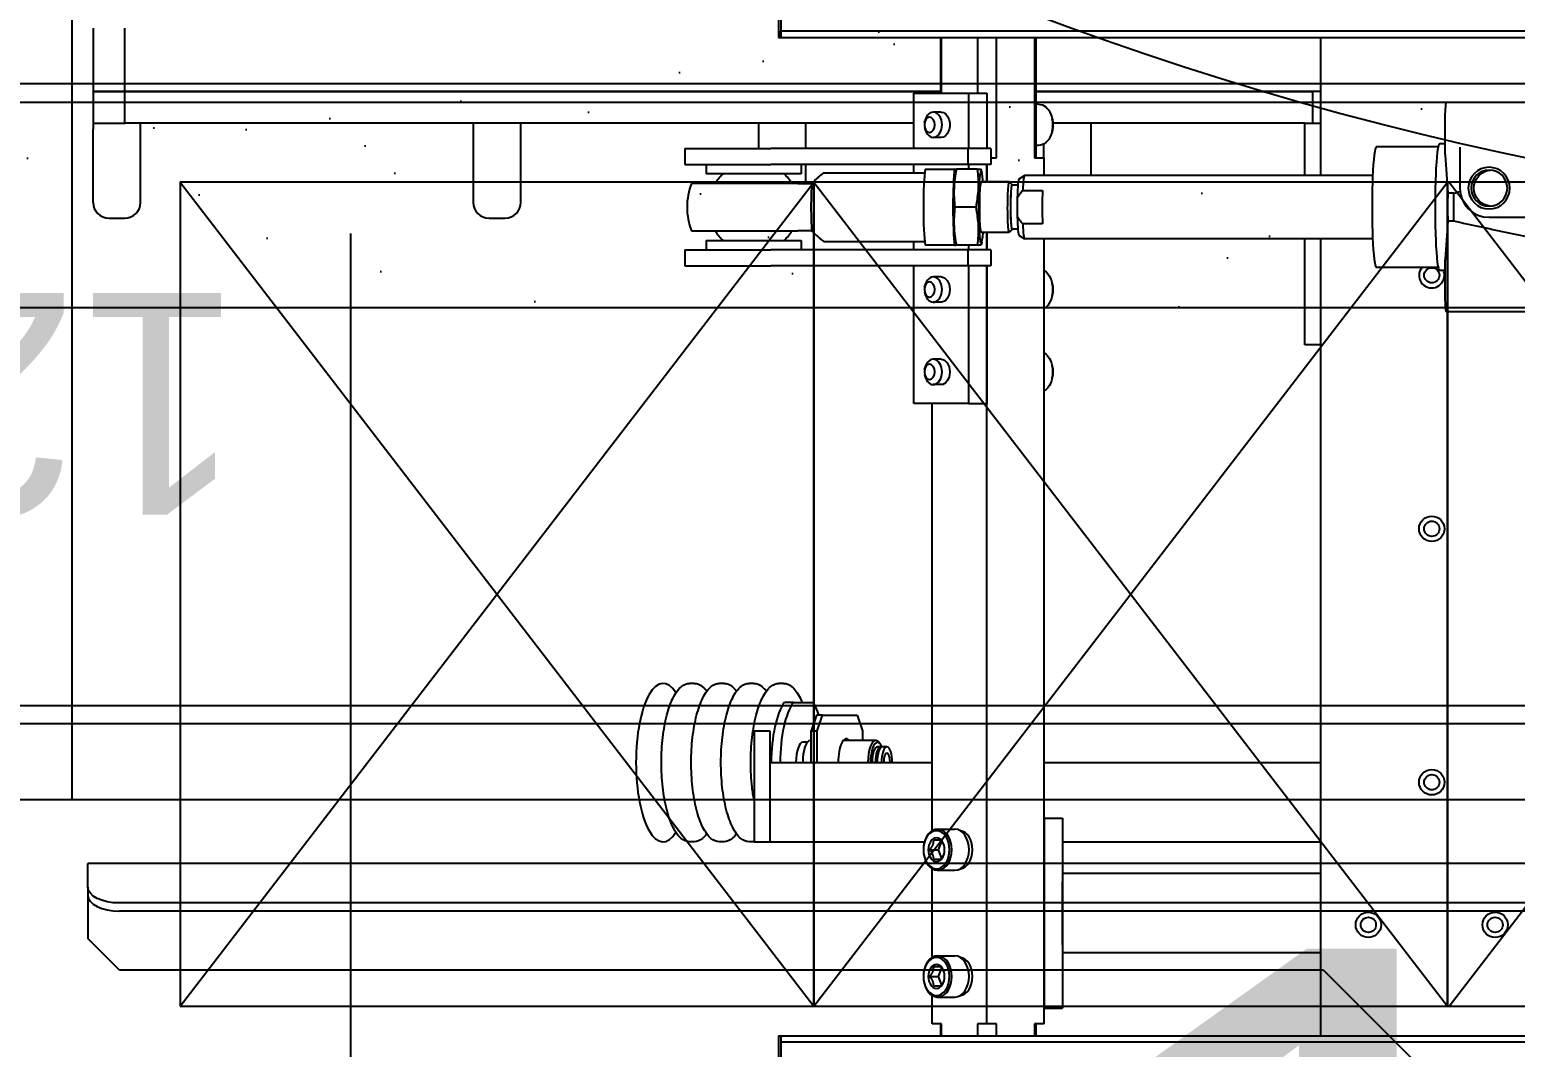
# Model space of a CAD drawing. Header units: millimetres. Extents: x -383313 to -161684, y -117025 to 99224.
# Drawn here: x -329443.9 to -328975, y 32652.6 to 32973.7 of the extents above; entities that cross this region are included whole.
import ezdxf
from ezdxf.enums import TextEntityAlignment as Align

# ---------------------------------------------------------------- set-up
doc = ezdxf.new("R2010")
doc.units = ezdxf.units.MM
doc.header["$MEASUREMENT"] = 0
doc.layers.get('Defpoints').update_dxf_attribs({"color": 31})
for name, color, linetype in [('001__КОНСТРУКТИВ__размеры внутр.', 7, 'Continuous'), ('PV-5D2C5', 7, 'Continuous'), ('PV-CB35', 7, 'Continuous'), ('Длина секции', 1, 'Continuous'), ('Конвейера КУ-190', 1, 'Continuous'), ('Крепление держателей ограждений', 101, 'Continuous'), ('Робот', 30, 'Continuous')]:
    doc.layers.add(name, color=color, linetype=linetype)
doc.styles.add('PSTUDIO', font='arial.ttf')
doc.dimstyles.new('PS_TICK', dxfattribs={"dimscale": 100, "dimtxt": 2.5, "dimasz": 1, "dimexe": 2, "dimexo": 2, "dimgap": 1, "dimtad": 1, "dimdec": 0, "dimzin": 0, "dimdsep": 46, "dimtxsty": 'PSTUDIO', "dimblk": 'ARCHTICK', "dimcen": 2, "dimdle": 1.5, "dimse1": 1, "dimse2": 1, "dimadec": 0, "dimazin": 0, "dimtfac": 1, "dimtdec": 0, "dimtix": 1, "dimtmove": 1, "dimatfit": 3, "dimldrblk": 'ARCHTICK', "dimfxl": 1, "dimtolj": 1, "dimtzin": 0, "dimarcsym": 0})

# ---------------------------------------------------------------- blocks, each defined once
blk = doc.blocks.new('_ArchTick')
at = {"color": 0, "linetype": 'ByBlock', "const_width": 0.15}
blk.add_lwpolyline([(-0.5, -0.5), (0.5, 0.5)], dxfattribs=at)
blk = doc.blocks.new('*D251')
at = {"layer": '001__КОНСТРУКТИВ__размеры внутр.', "color": 0, "linetype": 'ByBlock', "lineweight": -2, "ltscale": 100, "transparency": 16777216}
for p, q in [((-329342.69, 32909.38), (-329342.69, 32129.36)), ((-328142.69, 32909.38), (-328142.69, 32129.36)), ((-327992.69, 32329.36), (-329492.69, 32329.36))]:
    blk.add_line(p, q, dxfattribs=at)
at = {"layer": 'Defpoints', "color": 0, "ltscale": 100, "transparency": 16777216}
for p in [(-329342.69, 33109.38), (-328142.69, 33109.38), (-329342.69, 32329.36)]:
    blk.add_point(p, dxfattribs=at)
at = {"layer": '001__КОНСТРУКТИВ__размеры внутр.', "color": 0, "lineweight": -2, "ltscale": 100, "transparency": 16777216, "xscale": 100, "yscale": 100, "zscale": 100, "rotation": 180}
blk.add_blockref('_ArchTick', (-329342.69, 32329.36), dxfattribs=at)
at = {"layer": '001__КОНСТРУКТИВ__размеры внутр.', "color": 0, "lineweight": -2, "ltscale": 100, "transparency": 16777216, "xscale": 100, "yscale": 100, "zscale": 100}
blk.add_blockref('_ArchTick', (-328142.69, 32329.36), dxfattribs=at)
at = {"layer": '001__КОНСТРУКТИВ__размеры внутр.', "color": 0, "ltscale": 100, "transparency": 16777216, "insert": (-328742.69, 32557), "char_height": 250, "attachment_point": 5, "style": 'PSTUDIO'}
blk.add_mtext('\\A1;1200', dxfattribs=at)
blk = doc.blocks.new('A$C26c17928')
at = {"layer": 'PV-5D2C5'}
for p, q in [((-361.17, 220), (-361.17, 170)), ((-360.39, 220), (-360.39, 170)), ((-577.5, 173), (-577.5, 153)), ((-567.5, 153), (-567.5, 173)), ((-361.17, 170), (-360.39, 170)), ((-357.62, 172), (-360.39, 172)), ((-360.39, 170), (-360.39, 172)), ((-360.39, 170), (-357.62, 170)), ((-346.11, 172), (-357.62, 172)), ((-357.62, 170), (-346.11, 170)), ((-105.8, 172), (-346.11, 172)), ((-346.11, 170), (-105.8, 170)), ((-310, 170), (-310, 152.5)), ((-309.77, 152.5), (-309.77, 170)), ((-298.35, 170), (-298.35, 152.5)), ((-292.4, 132.04), (-292.4, 170)), ((-280.38, 170), (-280.38, 132.04)), ((-280, 170), (-280, 132.04)), ((-190, 126.5), (-190, 170)), ((-577.5, 153), (-567.5, 153)), ((-567.5, 153), (-577.5, 153)), ((-577.5, 153), (-577.5, 143)), ((-310, 153), (-567.5, 153)), ((-567.5, 153), (-310, 153)), ((-567.5, 143), (-567.5, 153)), ((-318.47, 152.5), (-301.25, 152.5)), ((-318.47, 135), (-318.47, 152.5)), ((-301.25, 152.5), (-295.45, 152.5)), ((-301.25, 152.5), (-301.25, 135)), ((-295.45, 152.5), (-295.45, 135)), ((-190, 153), (-280, 153)), ((-280, 153), (-192.5, 153)), ((-192.5, 143), (-192.5, 153)), ((-309.86, 146.5), (-312.32, 146.5)), ((-279.06, 149), (-280, 149)), ((-118.55, 149.5), (-150.47, 149.5)), ((-577.5, 143), (-577.5, 141)), ((-577.5, 143), (-567.5, 143)), ((-577.5, 118), (-577.5, 141)), ((-318.47, 143), (-567.5, 143)), ((-562.5, 141), (-562.5, 143)), ((-562.5, 118), (-562.5, 141)), ((-457.5, 143), (-457.5, 141)), ((-457.5, 141), (-457.5, 118)), ((-442.5, 141), (-442.5, 143)), ((-442.5, 118), (-442.5, 141)), ((-367.5, 143), (-367.5, 141)), ((-367.5, 141), (-367.5, 135)), ((-352.5, 141), (-352.5, 143)), ((-352.5, 135), (-352.5, 141)), ((-315.05, 143.24), (-314.94, 143.74)), ((-315.05, 141.76), (-314.94, 141.26)), ((-274.76, 144.36), (-274.8, 144.52)), ((-195, 143), (-274.57, 143)), ((-262.5, 141), (-262.5, 143)), ((-262.5, 126.5), (-262.5, 141)), ((-195, 143), (-190, 143)), ((-195, 126.5), (-195, 143)), ((-150.87, 143.9), (-150.87, 135.39)), ((-309.86, 138.5), (-312.32, 138.5)), ((-279.06, 136), (-280, 136)), ((-277.5, 136.4), (-277.5, 132.04)), ((-274.76, 140.64), (-274.8, 140.48)), ((-150.87, 136.5), (-152.55, 136.5)), ((-390.7, 135), (-363.58, 135)), ((-390.7, 135), (-390.7, 130)), ((-301.42, 135), (-363.58, 135)), ((-294.18, 135), (-301.42, 135)), ((-301.42, 135), (-301.42, 130)), ((-294.18, 135), (-294.18, 130)), ((-294.18, 132.04), (-292.4, 132.04)), ((-280.38, 132.04), (-277.33, 132.04)), ((-277.33, 126.5), (-277.33, 132.04)), ((-152.99, 135.5), (-172.5, 135.5)), ((-150.79, 132.92), (-149.96, 120.95)), ((-146.09, 135.39), (-146.09, 122.5)), ((-390.7, 130), (-363.58, 130)), ((-384.03, 130), (-384.03, 127)), ((-354.03, 127), (-384.03, 127)), ((-301.42, 130), (-363.58, 130)), ((-354.03, 130), (-354.03, 127)), ((-352.5, 124), (-352.5, 130)), ((-346.88, 127.3), (-315.06, 127.3)), ((-318.47, 127.3), (-318.47, 130)), ((-314.92, 128.5), (-305.61, 128.5)), ((-305.39, 128.5), (-305.61, 128.5)), ((-305.39, 127.6), (-305.16, 128.5)), ((-298.31, 128.5), (-305.03, 128.5)), ((-294.18, 130), (-301.42, 130)), ((-301.25, 130), (-301.25, 128.5)), ((-296.99, 127.6), (-297.22, 128.5)), ((-295.45, 130), (-295.45, 124.5)), ((-295.45, 124.5), (-295.45, 130)), ((-355.11, 124), (-388.64, 124)), ((-288.39, 124.5), (-297.2, 124.5)), ((-287.44, 123.56), (-288.35, 124.48)), ((-285.63, 123.4), (-287.47, 123.4)), ((-285.26, 125.49), (-283.53, 126.49)), ((-173.63, 126.5), (-283.5, 126.5)), ((-285.82, 119.46), (-285.82, 113.54)), ((-284.09, 121.77), (-277.84, 121.77)), ((-148.04, 120.95), (-149.96, 120.95)), ((-572.5, 113), (-567.5, 113)), ((-452.5, 113), (-447.5, 113)), ((-298.8, 116.5), (-305.52, 116.5)), ((-136.9, 113.29), (-118.94, 113.29)), ((-388.64, 109), (-355.11, 109)), ((-288.39, 108.5), (-297.2, 108.5)), ((-295.45, 108.5), (-295.45, 103)), ((-295.45, 103), (-295.45, 108.5)), ((-287.44, 109.44), (-288.35, 108.52)), ((-285.63, 109.6), (-287.47, 109.6)), ((-277.84, 111.23), (-284.09, 111.23)), ((-149.96, 112.05), (-150.79, 100.08)), ((-148.04, 112.05), (-149.96, 112.05)), ((-384.03, 106), (-354.03, 106)), ((-384.03, 106), (-384.03, 103)), ((-354.03, 106), (-354.03, 103)), ((-346.88, 105.7), (-315.06, 105.7)), ((-318.47, 103), (-318.47, 105.7)), ((-305.61, 104.5), (-314.92, 104.5)), ((-305.61, 104.5), (-305.16, 104.5)), ((-305.39, 105.4), (-305.16, 104.5)), ((-298.31, 104.5), (-305.03, 104.5)), ((-301.25, 104.5), (-301.25, 103)), ((-296.99, 105.4), (-297.22, 104.5)), ((-285.26, 107.51), (-283.53, 106.51)), ((-173.63, 106.5), (-283.5, 106.5)), ((-277.33, -141.29), (-277.33, 106.5)), ((-195, 73), (-195, 106.5)), ((-190, -145), (-190, 106.5)), ((-390.7, 103), (-363.58, 103)), ((-390.7, 103), (-390.7, 98)), ((-301.42, 103), (-363.58, 103)), ((-294.18, 103), (-301.42, 103)), ((-301.42, 103), (-301.42, 98)), ((-294.18, 103), (-294.18, 98)), ((-390.7, 98), (-363.58, 98)), ((-301.42, 98), (-363.58, 98)), ((-318.47, 54.5), (-318.47, 98)), ((-309.86, 94.5), (-312.32, 94.5)), ((-294.18, 98), (-301.42, 98)), ((-301.25, 98), (-301.25, 54.5)), ((-295.45, 98), (-295.45, 54.5)), ((-295.45, -141.29), (-295.45, 98)), ((-152.99, 97.5), (-172.5, 97.5)), ((-150.87, 96.5), (-152.55, 96.5)), ((-150.87, 97.61), (-150.87, 89.1)), ((-315.05, 91.24), (-314.94, 91.74)), ((-315.05, 89.76), (-314.94, 89.26)), ((-274.76, 92.36), (-274.8, 92.52)), ((-309.86, 86.5), (-312.32, 86.5)), ((-274.76, 88.64), (-274.8, 88.48)), ((-118.55, 83.5), (-150.47, 83.5)), ((-190, 73), (-195, 73)), ((-315.05, 65.24), (-314.94, 65.74)), ((-309.86, 68.5), (-312.32, 68.5)), ((-274.76, 66.36), (-274.8, 66.52)), ((-315.05, 63.76), (-314.94, 63.26)), ((-274.76, 62.64), (-274.8, 62.48)), ((-309.86, 60.5), (-312.32, 60.5)), ((-301.25, 54.5), (-318.47, 54.5)), ((-312.67, -80.29), (-312.67, 54.5)), ((-301.25, 54.5), (-295.45, 54.5)), ((-387.74, -33.79), (-389.25, -33.79)), ((-378.35, -33.79), (-379.85, -33.79)), ((-368.95, -33.79), (-370.45, -33.79)), ((-359.55, -33.79), (-361.06, -33.79)), ((-377.08, -41.99), (-377.07, -41.98)), ((-356.51, -39.79), (-359.32, -39.79)), ((-356.51, -39.79), (-350.39, -39.79)), ((-349.13, -43.79), (-350.84, -48.79)), ((-347.25, -43.79), (-349.13, -43.79)), ((-348.97, -48.79), (-347.25, -43.79)), ((-347.25, -43.79), (-336.34, -43.79)), ((-336.34, -43.79), (-334.63, -48.79)), ((-368.9, -48.79), (-368.9, -83.79)), ((-368.9, -48.79), (-363.9, -48.79)), ((-363.9, -48.79), (-363.9, -83.79)), ((-350.84, -48.79), (-348.97, -48.79)), ((-350.84, -58.79), (-350.84, -48.79)), ((-348.97, -58.79), (-348.97, -48.79)), ((-334.63, -48.79), (-334.63, -51.79)), ((-352.06, -52.34), (-353.45, -52.34)), ((-350.84, -51.79), (-351.13, -51.79)), ((-330.53, -51.79), (-340.68, -51.79)), ((-328.92, -53.84), (-329.95, -53.84)), ((-329.16, -52.84), (-329.66, -52.27)), ((-326.95, -53.84), (-328.36, -53.84)), ((-363.9, -58.79), (-312.67, -58.79)), ((-277.33, -58.79), (-190, -58.79)), ((-377.08, -75.6), (-377.07, -75.61)), ((-277.33, -76.29), (-271.53, -76.29)), ((-277.33, -76.29), (-277.33, -136.29)), ((-271.53, -76.29), (-271.53, -136.29)), ((-387.74, -83.79), (-389.25, -83.79)), ((-378.35, -83.79), (-379.85, -83.79)), ((-368.95, -83.79), (-370.45, -83.79)), ((-368.9, -83.79), (-363.9, -83.79)), ((-363.9, -83.79), (-315.08, -83.79)), ((-315.24, -84.43), (-315.2, -84.27)), ((-310.94, -79.79), (-305.51, -79.79)), ((-309.7, -83.55), (-310.8, -86.29)), ((-271.53, -83.79), (-190, -83.79)), ((-315.24, -88.15), (-315.2, -88.31)), ((-313.49, -86.29), (-310.8, -86.29)), ((-310.8, -86.29), (-309.7, -89.03)), ((-312.67, -120.29), (-312.67, -92.29)), ((-310.94, -92.79), (-305.51, -92.79)), ((-190, -93.79), (-271.53, -93.79)), ((-271.53, -116.29), (-271.53, -96.29)), ((-310.94, -119.79), (-305.51, -119.79)), ((-190, -118.79), (-271.53, -118.79)), ((-315.24, -124.43), (-315.2, -124.27)), ((-313.49, -126.29), (-310.8, -126.29)), ((-309.7, -123.55), (-310.8, -126.29)), ((-310.8, -126.29), (-309.7, -129.03)), ((-315.24, -128.15), (-315.2, -128.31)), ((-312.67, -141.29), (-312.67, -132.29)), ((-310.94, -132.79), (-305.51, -132.79)), ((-277.33, -136.29), (-271.53, -136.29)), ((-361.17, -145), (-360.39, -145)), ((-361.17, -145), (-361.17, -195)), ((-360.39, -145), (-357.62, -145)), ((-360.39, -145), (-360.39, -147)), ((-360.39, -145), (-360.39, -195)), ((-357.62, -145), (-346.11, -145)), ((-346.11, -145), (-105.8, -145)), ((-309.77, -141.29), (-312.67, -141.29)), ((-310, -141.29), (-310, -145)), ((-309.77, -145), (-309.77, -141.29)), ((-298.35, -141.29), (-298.35, -145)), ((-295.45, -141.29), (-298.35, -141.29)), ((-292.4, -141.29), (-295.45, -141.29)), ((-292.4, -145), (-292.4, -141.29)), ((-277.33, -141.29), (-280.38, -141.29)), ((-280.38, -141.29), (-280.38, -145)), ((-280, -141.29), (-280, -145)), ((-357.62, -147), (-360.39, -147)), ((-346.11, -147), (-357.62, -147)), ((-105.8, -147), (-346.11, -147))]:
    blk.add_line(p, q, dxfattribs=at)
for centre, radius in [((-155, 95), 2.4), ((-155, 15), 4), ((-155, 15), 2.4), ((-155, -65), 4), ((-155, -65), 2.4), ((-175, -110), 4), ((-175, -110), 2.4), ((-135, -110), 4), ((-135, -110), 2.4)]:
    blk.add_circle(centre, radius, dxfattribs=at)
for centre, radius, start, end in [((-369.03, 116.5), 14.25, 132.5369, 148.2431), ((-369.03, 116.5), 14.25, 31.7569, 47.4631), ((-369.03, 116.5), 21, 159.0752, 180), ((-572.5, 118), 5, 180, 270), ((-567.5, 118), 5, 270, 0), ((-452.5, 118), 5, 180, 270), ((-447.5, 118), 5, 270, 0), ((-369.03, 116.5), 21, 180, 200.9248), ((-369.03, 116.5), 14.25, 211.7569, 227.4631), ((-369.03, 116.5), 14.25, 312.5369, 328.2431), ((-155, 95), 4, 141.3178, 0), ((-155, 95), 4, 360, 22.0243)]:
    blk.add_arc(centre, radius, start, end, dxfattribs=at)
for centre, major_axis, ratio, start_param, end_param in [((-312.32, 142.5), (0, -4), 0.688988, -1.25525, 4.396843), ((-150.62, 143.9), (0, -3.5), 0.069756, -2.156482, -1.570796), ((-150.19, 139.75), (0, -11), 0.069756, -2.555907, -2.156482), ((-150.47, 146), (0, 3.5), 0.069756, 0, 0.585686), ((-278.69, 142.5), (0, 6), 0.688988, -1.886343, -1.25525), ((-152.55, 116.5), (0, 20), 0.069756, 0, 3.141593), ((-172.5, 116.5), (0, 19), 0.069756, 0, 3.141593), ((-150.62, 135.39), (0, -3.5), 0.069756, -1.570796, -0.785398), ((-314.49, 116.5), (0, -13.5), 0.069756, -2.66571, -0.475882), ((-305.18, 116.5), (0, -13.5), 0.069756, -2.66571, -0.475882), ((-305.18, 116.5), (0, 11.5), 0.069756, 0.264027, 2.877565), ((-297.2, 116.5), (0, 11.5), 0.069756, 0, 3.943062), ((-297.2, 116.5), (0, 11.5), 0.069756, -0.801469, 0), ((-350.17, 116.5), (0, -10.8), 0.069756, -2.338444, -1.570796), ((-297.2, 116.5), (0, 8), 0.069756, 0, 3.141593), ((-288.39, 116.5), (0, 8), 0.069756, 0, 3.211577), ((-288.39, 116.5), (0, 8), 0.069756, -0.069984, 0), ((-287.47, 116.5), (0, 7.08), 0.069756, 0, 3.367567), ((-287.47, 116.5), (0, 6.9), 0.069756, 0, 3.141593), ((-287.47, 116.5), (0, 7.08), 0.069756, -0.225974, 0), ((-285.23, 116.5), (0, 9), 0.069756, 0.040383, 1.2359), ((-283.5, 116.5), (0, 10), 0.069756, 0, 1.015985), ((-136.9, 122.5), (0, -9.21), 0.997564, -1.570796, 0), ((-277.25, 116.5), (0, -10), 0.069756, -2.125607, -1.015985), ((-148.56, 116.5), (0, -20.5), 0.069756, -1.789809, -1.351784), ((-350.17, 116.5), (0, -10.8), 0.069756, -1.570796, -0.803149), ((-285.23, 116.5), (0, -9), 0.069756, -1.2359, -0.040383), ((-283.5, 116.5), (0, -10), 0.069756, -1.015985, 0), ((-150.62, 97.61), (0, -3.5), 0.069756, -2.356194, -1.570796), ((-312.32, 90.5), (0, -4), 0.688988, -1.25525, 4.396843), ((-278.69, 90.5), (0, 6), 0.688988, -1.886343, -1.25525), ((-150.62, 89.1), (0, -3.5), 0.069756, -1.570796, -0.985111), ((-150.19, 93.25), (0, -11), 0.069756, -0.985111, -0.585686), ((-150.47, 87), (0, -3.5), 0.069756, -0.585686, 0), ((-312.32, 64.5), (0, -4), 0.688988, -1.25525, 4.396843), ((-278.69, 64.5), (0, 6), 0.688988, -1.886343, -1.25525), ((-397.61, -58.79), (0, 25), 0.34202, -0.495637, 1.570796), ((-356.27, -58.79), (0, -21), 0.34202, -2.701617, -1.570796), ((-353.45, -58.79), (0, -21), 0.34202, -2.701617, -1.570796), ((-353.45, -58.79), (0, 21), 0.34202, -0.775193, -0.439976), ((-339.76, -58.79), (0, 7.5), 0.34202, -0.367208, 1.570796), ((-353.45, -58.79), (0, 6.45), 0.34202, 0, 1.570796), ((-351.13, -58.79), (0, 7), 0.34202, 0, 1.570796), ((-330.53, -58.79), (0, 7), 0.34202, 0, 1.570796), ((-329.95, -58.79), (0, 6.39), 0.34202, 0, 1.570796), ((-329.95, -58.79), (0, 4.95), 0.34202, 0, 1.570796), ((-328.92, -58.79), (0, 4.95), 0.34202, 0, 1.570796), ((-330.53, -58.79), (0, 7), 0.34202, -0.372527, 0), ((-328.36, -58.79), (0, 4.95), 0.34202, 0, 1.570796), ((-329.95, -58.79), (0, 6.39), 0.34202, -0.692725, 0), ((-328.92, -58.79), (0, 4.95), 0.34202, -0.167293, 0), ((-326.95, -58.79), (0, 4.95), 0.34202, 0, 1.570796), ((-326.95, -58.79), (0, 3), 0.34202, 0, 1.570796), ((-326.95, -58.79), (0, 4.95), 0.34202, -1.570796, 0), ((-326.95, -58.79), (0, 3), 0.34202, -1.570796, 0), ((-397.61, -58.79), (0, -25), 0.34202, -1.570796, 0.495637), ((-310.94, -86.29), (0, 6.5), 0.688988, -1.570796, 1.25525), ((-305.51, -86.29), (0, 6.5), 0.688988, -1.570796, 0), ((-304.06, -86.29), (0, -6), 0.688988, 0.072299, 3.069293), ((-310.94, -86.29), (0, -6.5), 0.688988, -1.25525, 1.570796), ((-305.51, -86.29), (0, -6.5), 0.688988, 0, 1.570796), ((-310.94, -126.29), (0, 6.5), 0.688988, -1.570796, 1.25525), ((-305.51, -126.29), (0, 6.5), 0.688988, -1.570796, 0), ((-304.06, -126.29), (0, -6), 0.688988, 0.072299, 3.069293), ((-310.94, -126.29), (0, -6.5), 0.688988, -1.25525, 1.570796), ((-305.51, -126.29), (0, -6.5), 0.688988, 0, 1.570796)]:
    blk.add_ellipse(centre, major_axis=major_axis, ratio=ratio, start_param=start_param, end_param=end_param, dxfattribs=at)
at = {"layer": 'PV-5D2C5', "extrusion": (0, 0, -1)}
for centre, major_axis, ratio, start_param, end_param in [((-309.86, 142.5), (0, 4), 0.688988, 0, 3.141593), ((-279.06, 142.5), (0, 6.5), 0.688988, 0, 3.141593), ((-313.48, 142.5), (0, -2.4), 0.688988, -4.712389, 1.570796), ((-135.99, 122.5), (0, -5.72), 0.997564, 0.074266, 3.067327), ((-146.64, 116.5), (0, -20.5), 0.069756, 1.351784, 1.789809), ((-309.86, 90.5), (0, 4), 0.688988, 0, 1.570796), ((-279.06, 90.5), (0, -6.5), 0.688988, -2.745702, -0.395891), ((-313.48, 90.5), (0, -2.4), 0.688988, -4.712389, 1.570796), ((-309.86, 90.5), (0, -4), 0.688988, -1.570796, 0), ((-279.06, 64.5), (0, -6.5), 0.688988, -2.745702, -0.395891), ((-313.48, 64.5), (0, -2.4), 0.688988, -4.712389, 1.570796), ((-309.86, 64.5), (0, 4), 0.688988, 0, 1.570796), ((-309.86, 64.5), (0, -4), 0.688988, -1.570796, 0), ((-311.31, -86.29), (0, 6), 0.688988, -4.712389, 1.570796), ((-311.31, -86.29), (0, 3.75), 0.688988, -1.570796, 4.712389), ((-311.31, -126.29), (0, 6), 0.688988, -4.712389, 1.570796), ((-311.31, -126.29), (0, 3.75), 0.688988, -1.570796, 4.712389)]:
    blk.add_ellipse(centre, major_axis=major_axis, ratio=ratio, start_param=start_param, end_param=end_param, dxfattribs=at)
for centre, major_axis in [((-136.9, 122.5), (0, 6.58)), ((-136.84, 122.5), (0, 5.72))]:
    blk.add_ellipse(centre, major_axis=major_axis, ratio=0.997564, dxfattribs=at)
at = {"layer": 'PV-5D2C5'}
for points, weights, degree in [([(-350.71, 124), (-348.5, 126.08), (-347.09, 127.3), (-346.88, 127.3)], [1, 0.898148148148, 0.847222222222, 0.847222222222], 3), ([(-346.88, 105.7), (-347.09, 105.7), (-348.5, 106.92), (-350.71, 109)], [0.847222222222, 0.847222222222, 0.898148148148, 1], 3), ([(-312.29, -83.29), (-312.26, -84.79), (-313.49, -86.29)], [1.04422863406, 1.20577136594, 1.04422863406], 2), ([(-309.91, -83.29), (-310.47, -83.29), (-312.29, -83.29)], [1.04422863406, 1.20577136594, 1.04422863406], 2), ([(-308.83, -85.24), (-309.06, -84.33), (-309.91, -83.29)], [1.11661653884, 1.15102198319, 1.04422863406], 2), ([(-313.49, -86.29), (-312.26, -87.79), (-312.29, -89.29)], [1.04422863406, 1.20577136594, 1.04422863406], 2), ([(-309.91, -89.29), (-309.06, -88.25), (-308.83, -87.34)], [1.04422863406, 1.1510219832, 1.11661653884], 2), ([(-312.29, -89.29), (-310.47, -89.29), (-309.91, -89.29)], [1.04422863406, 1.20577136594, 1.04422863406], 2), ([(-312.29, -123.29), (-312.26, -124.79), (-313.49, -126.29)], [1.04422863406, 1.20577136594, 1.04422863406], 2), ([(-313.49, -126.29), (-312.26, -127.79), (-312.29, -129.29)], [1.04422863406, 1.20577136594, 1.04422863406], 2), ([(-309.91, -123.29), (-310.47, -123.29), (-312.29, -123.29)], [1.04422863406, 1.20577136594, 1.04422863406], 2), ([(-308.83, -125.24), (-309.06, -124.33), (-309.91, -123.29)], [1.11661653884, 1.15102198319, 1.04422863406], 2), ([(-312.29, -129.29), (-310.47, -129.29), (-309.91, -129.29)], [1.04422863406, 1.20577136594, 1.04422863406], 2), ([(-309.91, -129.29), (-309.06, -128.25), (-308.83, -127.34)], [1.04422863406, 1.1510219832, 1.11661653884], 2)]:
    blk.add_rational_spline(points, weights, degree=degree, dxfattribs=at)
for points, knots in [([(-305.03, 128.5), (-305.23, 127.5), (-305.39, 126.5), (-305.65, 124.5), (-305.82, 122.5), (-305.81, 120.5), (-305.72, 118.5), (-305.63, 117.5), (-305.52, 116.5)], [0.00000023, 0.00000023, 0.00000023, 0.00000023, 0.00346433, 0.00346433, 0.00692843, 0.01039254, 0.01039254, 0.01385664, 0.01385664, 0.01385664, 0.01385664]), ([(-305.16, 128.5), (-305.16, 128.5), (-305.16, 128.5), (-305.15, 128.5), (-305.11, 128.5), (-305.03, 128.5)], [0.021868197, 0.021868197, 0.021868197, 0.021868197, 0.022099486, 0.022099486, 0.025586343, 0.025586343, 0.025586343, 0.025586343]), ([(-298.8, 116.5), (-298.6, 117.5), (-298.44, 118.5), (-298.18, 120.5), (-298.01, 122.5), (-298.02, 124.5), (-298.11, 126.5), (-298.2, 127.5), (-298.31, 128.5)], [0.00000023, 0.00000023, 0.00000023, 0.00000023, 0.00346433, 0.00346433, 0.00692843, 0.01039254, 0.01039254, 0.01385664, 0.01385664, 0.01385664, 0.01385664]), ([(-298.31, 128.5), (-298.08, 128.5), (-297.87, 128.5), (-297.54, 128.5), (-297.42, 128.5), (-297.26, 128.5), (-297.22, 128.5), (-297.22, 128.5)], [0.01533972, 0.01533972, 0.01533972, 0.01533972, 0.01882658, 0.01882658, 0.02231344, 0.02231344, 0.02558634, 0.02558634, 0.02558634, 0.02558634]), ([(-355.11, 124), (-354.35, 124), (-353.59, 124), (-352.12, 124), (-351.4, 124), (-350.71, 124)], [0.026270027, 0.026270027, 0.026270027, 0.026270027, 0.029506027, 0.029506027, 0.032742027, 0.032742027, 0.032742027, 0.032742027]), ([(-285.82, 119.46), (-285.58, 119.88), (-285.31, 120.28), (-284.73, 121.05), (-284.42, 121.41), (-284.09, 121.77)], [0.024405756, 0.024405756, 0.024405756, 0.024405756, 0.0258536, 0.0258536, 0.027301443, 0.027301443, 0.027301443, 0.027301443]), ([(-305.52, 116.5), (-305.63, 115.5), (-305.72, 114.5), (-305.81, 112.5), (-305.82, 110.5), (-305.65, 108.5), (-305.39, 106.5), (-305.23, 105.5), (-305.03, 104.5)], [0.00000023, 0.00000023, 0.00000023, 0.00000023, 0.00346433, 0.00346433, 0.00692843, 0.01039254, 0.01039254, 0.01385664, 0.01385664, 0.01385664, 0.01385664]), ([(-298.31, 104.5), (-298.2, 105.5), (-298.11, 106.5), (-298.02, 108.5), (-298.01, 110.5), (-298.18, 112.5), (-298.44, 114.5), (-298.6, 115.5), (-298.8, 116.5)], [0.00000023, 0.00000023, 0.00000023, 0.00000023, 0.00346433, 0.00346433, 0.00692843, 0.01039254, 0.01039254, 0.01385664, 0.01385664, 0.01385664, 0.01385664]), ([(-284.09, 111.23), (-284.42, 111.59), (-284.73, 111.95), (-285.31, 112.72), (-285.58, 113.12), (-285.82, 113.54)], [0.01530829, 0.01530829, 0.01530829, 0.01530829, 0.016749712, 0.016749712, 0.018191134, 0.018191134, 0.018191134, 0.018191134]), ([(-350.71, 109), (-351.41, 109), (-352.13, 109), (-353.6, 109), (-354.35, 109), (-355.11, 109)], [0.049785818, 0.049785818, 0.049785818, 0.049785818, 0.053002819, 0.053002819, 0.056219821, 0.056219821, 0.056219821, 0.056219821]), ([(-123.39, 106.84), (-127.51, 107.68), (-131.62, 108.53), (-139.84, 110.26), (-143.95, 111.14), (-148.04, 112.05)], [0.00000021, 0.00000021, 0.00000021, 0.00000021, 0.01306475, 0.01306475, 0.02612928, 0.02612928, 0.02612928, 0.02612928]), ([(-305.03, 104.5), (-305.11, 104.5), (-305.15, 104.5), (-305.16, 104.5), (-305.16, 104.5), (-305.16, 104.5)], [0.021868197, 0.021868197, 0.021868197, 0.021868197, 0.025355054, 0.025355054, 0.025586343, 0.025586343, 0.025586343, 0.025586343]), ([(-297.22, 104.5), (-297.22, 104.5), (-297.26, 104.5), (-297.42, 104.5), (-297.54, 104.5), (-297.87, 104.5), (-298.08, 104.5), (-298.31, 104.5)], [0.01533972, 0.01533972, 0.01533972, 0.01533972, 0.01861263, 0.01861263, 0.02209949, 0.02209949, 0.02558634, 0.02558634, 0.02558634, 0.02558634]), ([(-389.25, -83.79), (-390.16, -83.79), (-391.06, -83.41), (-392.81, -81.95), (-393.67, -80.76), (-395.21, -77.67), (-395.89, -75.76), (-396.99, -71.44), (-397.42, -69.04), (-397.99, -63.98), (-398.13, -61.33), (-398.12, -56.03), (-397.97, -53.39), (-397.39, -48.36), (-396.96, -45.98), (-395.85, -41.72), (-395.18, -39.85), (-393.63, -36.76), (-392.76, -35.56), (-391, -34.15), (-390.13, -33.79), (-389.25, -33.79)], [1.570796, 1.570796, 1.570796, 1.570796, 1.849241, 1.849241, 2.17119, 2.17119, 2.499628, 2.499628, 2.823729, 2.823729, 3.14612, 3.14612, 3.46809, 3.46809, 3.790506, 3.790506, 4.114666, 4.114666, 4.443149, 4.443149, 4.712389, 4.712389, 4.712389, 4.712389]), ([(-379.85, -83.79), (-380.76, -83.79), (-381.66, -83.41), (-383.42, -81.95), (-384.27, -80.76), (-385.81, -77.67), (-386.49, -75.76), (-387.6, -71.44), (-388.02, -69.04), (-388.59, -63.98), (-388.74, -61.33), (-388.73, -56.03), (-388.58, -53.39), (-387.99, -48.36), (-387.56, -45.98), (-386.46, -41.72), (-385.78, -39.85), (-384.23, -36.76), (-383.36, -35.56), (-381.6, -34.15), (-380.73, -33.79), (-379.85, -33.79)], [1.570796, 1.570796, 1.570796, 1.570796, 1.849241, 1.849241, 2.17119, 2.17119, 2.499628, 2.499628, 2.823729, 2.823729, 3.14612, 3.14612, 3.46809, 3.46809, 3.790506, 3.790506, 4.114666, 4.114666, 4.443149, 4.443149, 4.712389, 4.712389, 4.712389, 4.712389]), ([(-387.74, -33.79), (-386.83, -33.79), (-385.94, -34.17), (-384.66, -35.24), (-384.22, -35.72), (-383.8, -36.29)], [4.712389, 4.712389, 4.712389, 4.712389, 4.9908341, 4.9908341, 5.1489982, 5.1489982, 5.1489982, 5.1489982]), ([(-370.45, -83.79), (-371.37, -83.79), (-372.26, -83.41), (-374.02, -81.95), (-374.87, -80.76), (-376.41, -77.67), (-377.09, -75.76), (-378.2, -71.44), (-378.63, -69.04), (-379.19, -63.98), (-379.34, -61.33), (-379.33, -56.03), (-379.18, -53.39), (-378.6, -48.36), (-378.17, -45.98), (-377.06, -41.72), (-376.39, -39.85), (-374.84, -36.76), (-373.96, -35.56), (-372.21, -34.15), (-371.34, -33.79), (-370.45, -33.79)], [1.570796, 1.570796, 1.570796, 1.570796, 1.849241, 1.849241, 2.17119, 2.17119, 2.499628, 2.499628, 2.823729, 2.823729, 3.14612, 3.14612, 3.46809, 3.46809, 3.790506, 3.790506, 4.114666, 4.114666, 4.443149, 4.443149, 4.712389, 4.712389, 4.712389, 4.712389]), ([(-378.35, -33.79), (-377.43, -33.79), (-376.54, -34.17), (-375.26, -35.24), (-374.82, -35.72), (-374.4, -36.29)], [4.712389, 4.712389, 4.712389, 4.712389, 4.9908341, 4.9908341, 5.1489982, 5.1489982, 5.1489982, 5.1489982]), ([(-368.9, -70.66), (-369.15, -69.33), (-369.35, -67.94), (-369.8, -63.98), (-369.94, -61.33), (-369.93, -56.03), (-369.78, -53.39), (-369.2, -48.36), (-368.77, -45.98), (-367.66, -41.72), (-366.99, -39.85), (-365.44, -36.76), (-364.57, -35.56), (-362.81, -34.15), (-361.94, -33.79), (-361.06, -33.79)], [2.640127, 2.640127, 2.640127, 2.640127, 2.823729, 2.823729, 3.14612, 3.14612, 3.46809, 3.46809, 3.790506, 3.790506, 4.114666, 4.114666, 4.443149, 4.443149, 4.712389, 4.712389, 4.712389, 4.712389]), ([(-368.95, -33.79), (-368.04, -33.79), (-367.14, -34.17), (-365.86, -35.24), (-365.42, -35.72), (-365, -36.29)], [4.712389, 4.712389, 4.712389, 4.712389, 4.9908341, 4.9908341, 5.1489982, 5.1489982, 5.1489982, 5.1489982]), ([(-359.55, -33.79), (-358.64, -33.79), (-357.74, -34.17), (-355.99, -35.64), (-355.14, -36.83), (-354.15, -38.8), (-353.93, -39.28), (-353.72, -39.79)], [4.712389, 4.712389, 4.712389, 4.712389, 4.9908341, 4.9908341, 5.3127826, 5.3127826, 5.4078304, 5.4078304, 5.4078304, 5.4078304]), ([(-383.8, -81.29), (-384.24, -81.9), (-384.71, -82.4), (-385.99, -83.44), (-386.86, -83.79), (-387.74, -83.79)], [7.4173724, 7.4173724, 7.4173724, 7.4173724, 7.5847421, 7.5847421, 7.8539816, 7.8539816, 7.8539816, 7.8539816]), ([(-374.4, -81.29), (-374.85, -81.9), (-375.31, -82.4), (-376.6, -83.44), (-377.46, -83.79), (-378.35, -83.79)], [7.4173724, 7.4173724, 7.4173724, 7.4173724, 7.5847421, 7.5847421, 7.8539816, 7.8539816, 7.8539816, 7.8539816])]:
    blk.add_open_spline(points, degree=3, knots=knots, dxfattribs=at)
for points in [[(-148.04, 120.95), (-147.36, 121.1), (-146.69, 121.25), (-146.02, 121.4)], [(-368.9, -83.79), (-368.91, -83.79), (-368.93, -83.79), (-368.95, -83.79)]]:
    blk.add_open_spline(points, degree=3, dxfattribs=at)
blk = doc.blocks.new('Робот ABB IRB660_3.15 (сверху)')
at = {"layer": 'Робот'}
for radius in [3150, 1054]:
    blk.add_circle((0, 0), radius, dxfattribs=at)
blk = doc.blocks.new('A$C0e877309')
h = blk.add_hatch()
h.set_pattern_fill('AR-SAND', color=256, scale=2)
h.set_pattern_definition([(37.5, (-2480.5, -1360.185), (-3.2, 97.8826), [0, -77.216, 0, -86.36, 0, -82.55]), (7.5, (-2480.5, -1360.19), (89.9047, 143.365), [0, -41.656, 0, -69.596, 0, -26.67]), (327.5, (-2542.98, -1360.185), (158.1985, 0.2874), [0, -25.4, 0, -91.44, 0, -119.38]), (317.5, (-2542.98, -1360.19), (152.7113, 44.586), [0, -12.7, 0, -59.944, 0, -68.58])])
h.paths.add_polyline_path([(-975.05, 987.36), (-975.05, -1012.64), (1024.95, -1012.64), (1024.95, 987.36)])
at = {"ltscale": 100}
blk.add_lwpolyline([(-975.05, -1012.64), (1024.95, -1012.64), (1024.95, 987.36), (-975.05, 987.36)], close=True, dxfattribs=at)
blk = doc.blocks.new('*U206')
at = {"layer": 'PV-CB35'}
for p, q in [((2932.54, 1377.96), (1732.54, 1377.96)), ((1732.54, 1377.12), (1732.54, 1377.96)), ((1732.54, 1370.46), (1732.54, 1377.12)), ((1732.54, 1370.46), (1732.54, 1367.86)), ((1732.54, 1367.86), (1732.54, 1354.26)), ((2922.54, 1365.46), (1742.54, 1365.46)), ((2922.54, 1362.86), (1742.54, 1362.86)), ((1742.54, 1344.26), (1732.54, 1354.26)), ((2122.54, 1344.26), (1742.54, 1344.26)), ((2122.54, 1344.26), (2187.54, 1279.26))]:
    blk.add_line(p, q, dxfattribs=at)
at = {"layer": 'PV-CB35', "extrusion": (0, 0, -1)}
blk.add_ellipse((1742.54, 1370.46), major_axis=(-10, 0), ratio=0.5, start_param=-1.570796, end_param=0, dxfattribs=at)
at = {"layer": 'PV-CB35'}
blk.add_ellipse((1742.54, 1367.86), major_axis=(-10, 0), ratio=0.5, start_param=0, end_param=1.570796, dxfattribs=at)
blk = doc.blocks.new('A$C2d5b403e')
at = {"layer": 'Конвейера КУ-190'}
for p, q in [((0, 101), (1250, 101)), ((0, -101), (1250, -101))]:
    blk.add_line(p, q, dxfattribs=at)
blk.add_lwpolyline([(0, -125), (0, 125), (1250, 125), (1250, -125)], close=True, dxfattribs=at)
at = {"layer": 'Конвейера КУ-190', "color": 33}
blk.add_lwpolyline([(0, 95.25), (1238.3, 95.25), (1238.3, -95.25), (0, -95.25)], dxfattribs=at)
at = {"layer": 'Крепление держателей ограждений'}
blk.add_line((575, 125), (575, -125), dxfattribs=at)
at = {"layer": 'Длина секции'}
blk.add_text('1250', height=70, dxfattribs=at).set_placement((625, 0), align=Align.MIDDLE_CENTER)

msp = doc.modelspace()

# ---------------------------------------------------------------- linework, layer by layer
at = {"color": 2, "ltscale": 100}
for p, q in [((-329396.41002, 32665.62721), (-329196.41002, 32925.62721)), ((-329396.41002, 32925.62721), (-329196.41002, 32665.62721)), ((-329196.41002, 32665.62721), (-328996.41002, 32925.62721)), ((-329196.41002, 32925.62721), (-328996.41002, 32665.62721)), ((-328995.93576, 32665.62721), (-328795.93576, 32925.62721)), ((-328995.93576, 32925.62721), (-328795.93576, 32665.62721))]:
    msp.add_line(p, q, dxfattribs=at)
for points in [[(-329396.41002, 32665.62721), (-329196.41002, 32665.62721), (-329196.41002, 32925.62721), (-329396.41002, 32925.62721)], [(-329196.41002, 32665.62721), (-328996.41002, 32665.62721), (-328996.41002, 32925.62721), (-329196.41002, 32925.62721)], [(-328996.41002, 32665.62721), (-328796.41002, 32665.62721), (-328796.41002, 32925.62721), (-328996.41002, 32925.62721)]]:
    msp.add_lwpolyline(points, close=True, dxfattribs=at)

# ---------------------------------------------------------------- block references
at = {"ltscale": 100}
for name, p in [('A$C0e877309', (-328691.07698, 33898.72651)), ('A$C26c17928', (-328846.41002, 32801.24375))]:
    msp.add_blockref(name, p, dxfattribs=at)
at = {"ltscale": 100, "rotation": 180}
msp.add_blockref('A$C2d5b403e', (-328855.53684, 32855.64991), dxfattribs=at)
at = {"layer": 'PV-CB35'}
msp.add_blockref('*U206', (-331158.08369, 31332.67957), dxfattribs=at)
at = {"layer": 'Робот', "rotation": 180}
msp.add_blockref('Робот ABB IRB660_3.15 (сверху)', (-328754.07698, 33964.72651), dxfattribs=at)

# ---------------------------------------------------------------- dimensions: what is measured, and where the dimension line sits
at = {"layer": '001__КОНСТРУКТИВ__размеры внутр.', "ltscale": 100}
dim = msp.add_linear_dim(base=(-329342.68576, 32329.3552), p1=(-328142.68576, 33109.37721), p2=(-329342.68576, 33109.37721), dimstyle='PS_TICK', override={"dimse1": 0, "dimse2": 0, "dimarcsym": 1}, dxfattribs=at)
dim.commit()
dim.dimension.update_dxf_attribs({"geometry": '*D251', "text_midpoint": (-328742.68576, 32556.99845)})

doc.saveas('drawing.dxf')
